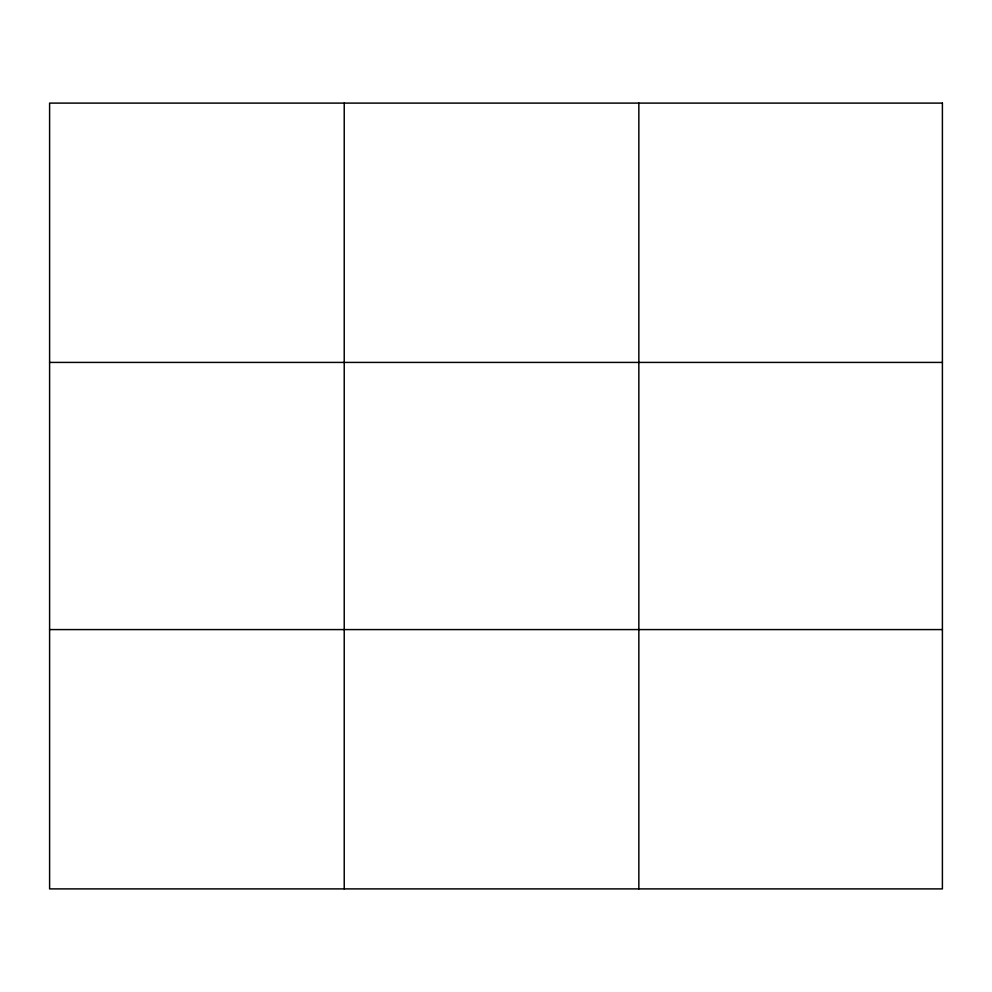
<?xml version="1.0" encoding="UTF-8"?>
<svg xmlns="http://www.w3.org/2000/svg" width="992" height="992" viewBox="0 0 992 992"><rect width="100%" height="100%" fill="white"/><g stroke="black" fill="none" stroke-linecap="round" stroke-linejoin="round"><path stroke-width="1.49" d="M344.224 103.106L344.224 888.894M638.848 103.106L638.848 888.894M49.6 362.415L942.4 362.415M49.6 629.585L942.4 629.585M942.4 103.106L942.4 888.894L49.6 888.894L49.6 103.106L942.4 103.106"/></g></svg>
